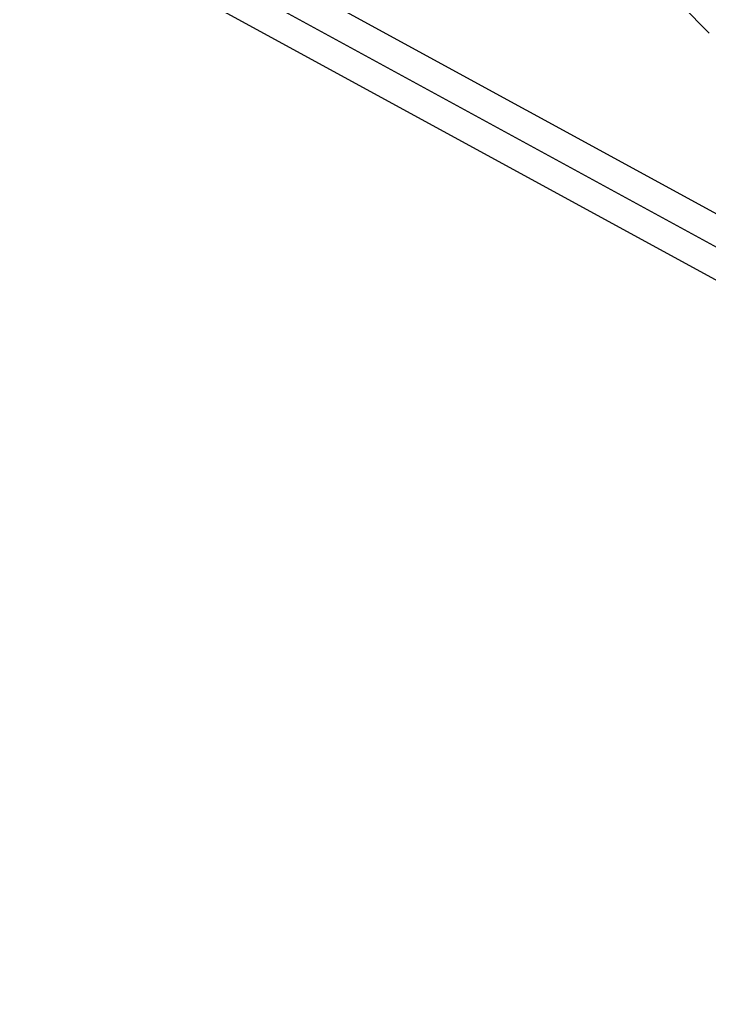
# Model space of a CAD drawing. Header units: millimetres. Extents: x 1145859089 to 1147511753, y -1047484727 to -1047247487.
# Drawn here: x 1146991287 to 1146991688, y -1047437029 to -1047436452 of the extents above; entities that cross this region are included whole.
import ezdxf
from ezdxf.xclip import XClip

# ---------------------------------------------------------------- set-up
doc = ezdxf.new("R2010")
doc.units = ezdxf.units.MM
doc.header["$LTSCALE"] = 100
doc.header["$MEASUREMENT"] = 0
doc.header["$XCLIPFRAME"] = 2
doc.linetypes.add('단지배치도$0$CENTER', pattern=[31, 30, -0.5, 0, -0.5])
doc.layers.get('0').update_dxf_attribs({"linetype": 'CONTINUOUS'})
doc.layers.add('XREF', color=135, linetype='CONTINUOUS')
doc.layers.add('단지배치도$0$W240910', color=135, linetype='CONTINUOUS')

# ---------------------------------------------------------------- blocks, each defined once
blk = doc.blocks.new('단지배치도$0$zw$9902')
at = {"layer": '단지배치도$0$W240910', "linetype": 'ByBlock', "ltscale": 20}
for p, q in [((61659.97, -65035.51), (61977.61, -65208.95)), ((61961.3, -65238.79), (61642.49, -65064.71)), ((61933.25, -65074.43), (61949.06, -65090.59))]:
    blk.add_line(p, q, dxfattribs=at)
at = {"layer": '단지배치도$0$W240910', "linetype": '단지배치도$0$CENTER'}
blk.add_line((61651.24, -65050.12), (61969.47, -65223.88), dxfattribs=at)
at = {"layer": '단지배치도$0$W240910'}
for centre, radius, start, end in [((56819.18, -60798.97), 5249.43, 201.4083, 356.71209), ((56819.18, -60798.97), 5399.43, 202.10162, 356.71209), ((57394.29, -57699.4), 11431.38, 251.62775, 321.418131), ((57394.29, -57699.4), 11931.38, 251.62775, 321.418131)]:
    blk.add_arc(centre, radius, start, end, dxfattribs=at)
blk = doc.blocks.new('단지배치도')
blk.add_blockref('단지배치도$0$zw$9902', (141034.19, 142437.16))

msp = doc.modelspace()

# ---------------------------------------------------------------- block references
at = {"layer": 'XREF'}
ref = msp.add_blockref('단지배치도', (1146788705.034274, -1047513806.462535), dxfattribs=at)
XClip(ref).set_block_clipping_path([(72982.4064819524, 34919.7593965302), (360382.4067475507, 255319.7593436702)])

doc.saveas('drawing.dxf')
